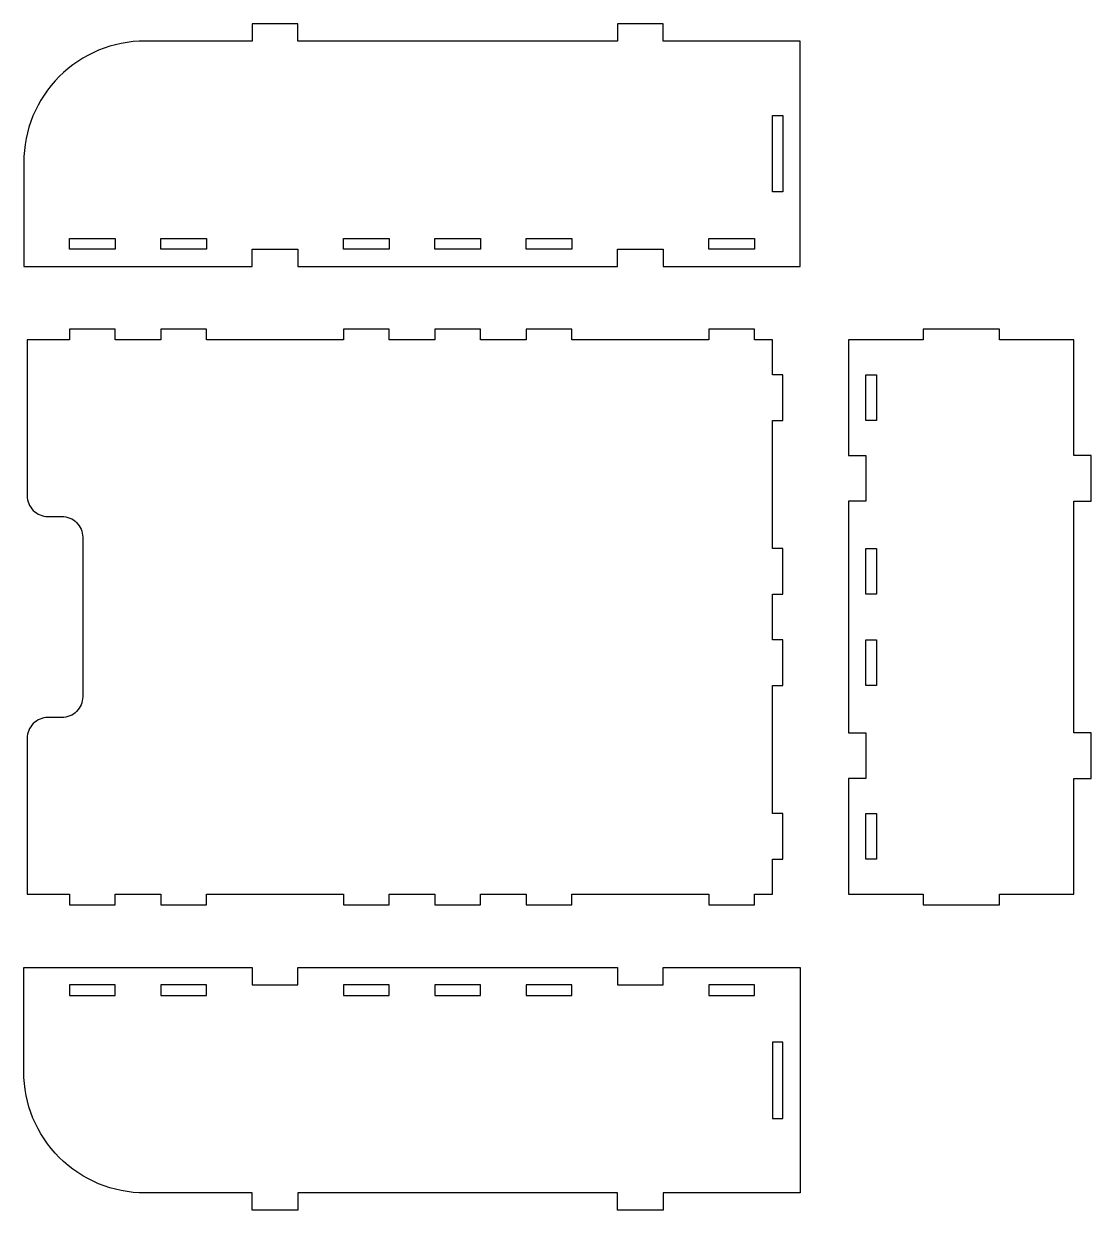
# Model space of a CAD drawing. Header units: millimetres. Extents: x 11 to 319, y 16 to 359.
import ezdxf

# ---------------------------------------------------------------- set-up
doc = ezdxf.new("R2010")
doc.units = ezdxf.units.MM

msp = doc.modelspace()

# ---------------------------------------------------------------- linework, layer by layer
for points in [[(235.21, 353.76), (195.68, 353.76), (195.68, 358.76), (182.5, 358.76), (182.5, 353.76), (90.27, 353.76), (90.27, 358.76), (77.09, 358.76), (77.09, 353.76), (46.21, 353.76, 0.414214), (11.21, 318.76), (11.21, 288.76), (77.09, 288.76), (77.09, 293.76), (90.27, 293.76), (90.27, 288.76), (182.5, 288.76), (182.5, 293.76), (195.68, 293.76), (195.68, 288.76), (235.21, 288.76)], [(230.21, 181), (227.21, 181), (227.21, 194.18), (230.21, 194.18), (230.21, 207.36), (227.21, 207.36), (227.21, 244.3), (230.21, 244.3), (230.21, 257.47), (227.21, 257.47), (227.21, 267.59), (222.03, 267.59), (222.03, 270.59), (208.85, 270.59), (208.85, 267.59), (169.33, 267.59), (169.33, 270.59), (156.15, 270.59), (156.15, 267.59), (142.97, 267.59), (142.97, 270.59), (129.8, 270.59), (129.8, 267.59), (116.62, 267.59), (116.62, 270.59), (103.44, 270.59), (103.44, 267.59), (63.91, 267.59), (63.91, 270.59), (50.74, 270.59), (50.74, 267.59), (37.56, 267.59), (37.56, 270.59), (24.38, 270.59), (24.38, 267.59), (12.21, 267.59), (12.21, 222.59, 0.414214), (18.21, 216.59), (22.21, 216.59, -0.414214), (28.21, 210.59), (28.21, 164.59, -0.414214), (22.21, 158.59), (18.21, 158.59, 0.414214), (12.21, 152.59), (12.21, 107.59), (24.38, 107.59), (24.38, 104.59), (37.56, 104.59), (37.56, 107.59), (50.74, 107.59), (50.74, 104.59), (63.91, 104.59), (63.91, 107.59), (103.44, 107.59), (103.44, 104.59), (116.62, 104.59), (116.62, 107.59), (129.8, 107.59), (129.8, 104.59), (142.97, 104.59), (142.97, 107.59), (156.15, 107.59), (156.15, 104.59), (169.33, 104.59), (169.33, 107.59), (208.85, 107.59), (208.85, 104.59), (222.03, 104.59), (222.03, 107.59), (227.21, 107.59), (227.21, 117.71), (230.21, 117.71), (230.21, 130.89), (227.21, 130.89), (227.21, 167.83), (230.21, 167.83)], [(235.21, 21.43), (195.68, 21.43), (195.68, 16.43), (182.5, 16.43), (182.5, 21.43), (90.27, 21.43), (90.27, 16.43), (77.09, 16.43), (77.09, 21.43), (46.21, 21.43, -0.414214), (11.21, 56.43), (11.21, 86.43), (77.09, 86.43), (77.09, 81.43), (90.27, 81.43), (90.27, 86.43), (182.5, 86.43), (182.5, 81.43), (195.68, 81.43), (195.68, 86.43), (235.21, 86.43)]]:
    msp.add_lwpolyline(points, format="xyb", close=True)
for points in [[(227.21, 332.26), (230.21, 332.26), (230.21, 310.26), (227.21, 310.26)], [(37.56, 296.76), (37.56, 293.76), (24.38, 293.76), (24.38, 296.76)], [(63.91, 296.76), (63.91, 293.76), (50.74, 293.76), (50.74, 296.76)], [(116.62, 296.76), (116.62, 293.76), (103.44, 293.76), (103.44, 296.76)], [(142.97, 296.76), (142.97, 293.76), (129.8, 293.76), (129.8, 296.76)], [(169.33, 296.76), (169.33, 293.76), (156.15, 293.76), (156.15, 296.76)], [(208.85, 296.76), (222.03, 296.76), (222.03, 293.76), (208.85, 293.76)], [(292.66, 104.59), (292.66, 107.59), (314.16, 107.59), (314.16, 141), (319.16, 141), (319.16, 154.18), (314.16, 154.18), (314.16, 221), (319.16, 221), (319.16, 234.18), (314.16, 234.18), (314.16, 267.59), (292.66, 267.59), (292.66, 270.59), (270.66, 270.59), (270.66, 267.59), (249.16, 267.59), (249.16, 234.18), (254.16, 234.18), (254.16, 221), (249.16, 221), (249.16, 154.18), (254.16, 154.18), (254.16, 141), (249.16, 141), (249.16, 107.59), (270.66, 107.59), (270.66, 104.59)], [(257.16, 244.3), (254.16, 244.3), (254.16, 257.47), (257.16, 257.47)], [(257.16, 207.36), (257.16, 194.18), (254.16, 194.18), (254.16, 207.36)], [(257.16, 181), (257.16, 167.83), (254.16, 167.83), (254.16, 181)], [(257.16, 130.89), (257.16, 117.71), (254.16, 117.71), (254.16, 130.89)], [(37.56, 78.43), (37.56, 81.43), (24.38, 81.43), (24.38, 78.43)], [(63.91, 78.43), (63.91, 81.43), (50.74, 81.43), (50.74, 78.43)], [(116.62, 78.43), (116.62, 81.43), (103.44, 81.43), (103.44, 78.43)], [(142.97, 78.43), (142.97, 81.43), (129.8, 81.43), (129.8, 78.43)], [(169.33, 78.43), (169.33, 81.43), (156.15, 81.43), (156.15, 78.43)], [(208.85, 78.43), (222.03, 78.43), (222.03, 81.43), (208.85, 81.43)], [(227.21, 42.93), (230.21, 42.93), (230.21, 64.93), (227.21, 64.93)]]:
    msp.add_lwpolyline(points, close=True)

doc.saveas('drawing.dxf')
